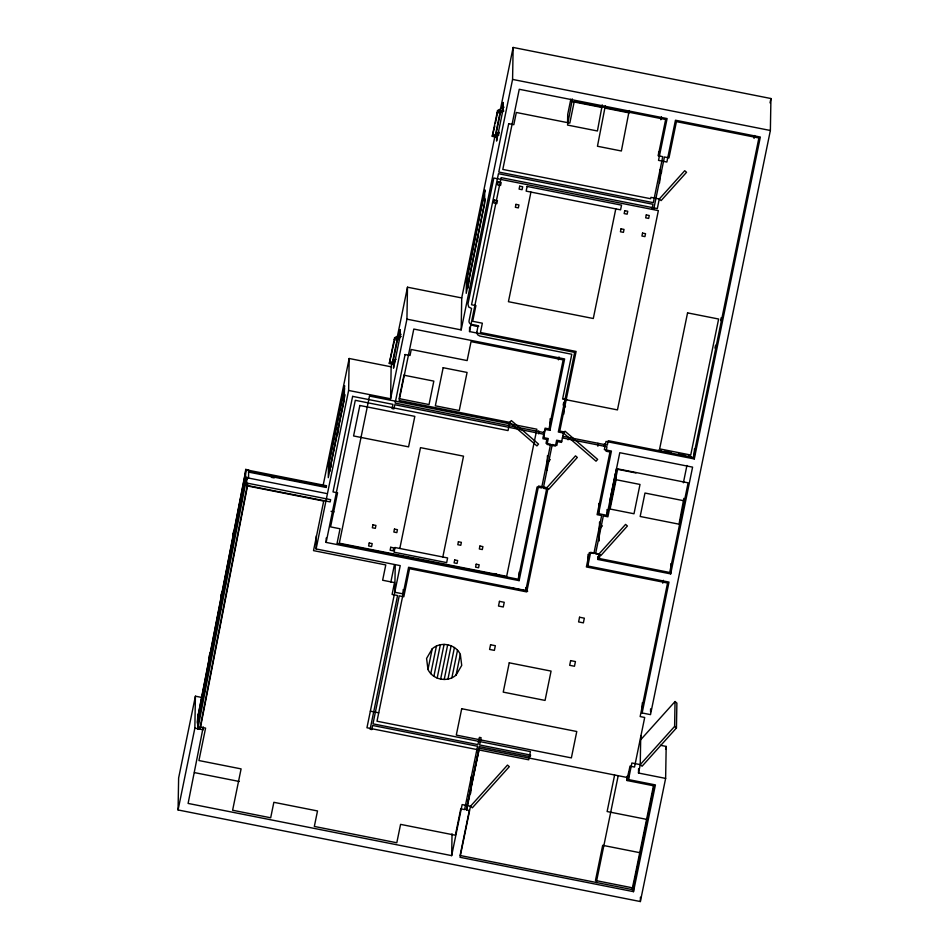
<?xml version="1.0" encoding="UTF-8"?>
<svg xmlns="http://www.w3.org/2000/svg" width="949" height="949" viewBox="0 0 949 949"><rect width="100%" height="100%" fill="white"/><g stroke="black" fill="none" stroke-linecap="round" stroke-linejoin="round"><path stroke-width="1.42" d="M660.48 745.297L666.186 746.436L665.629 778.405L640.361 901.55L178.068 809.96L178.626 777.99L195.411 696.198L202.374 697.574M178.068 809.96L194.853 728.168L195.411 696.198M197.309 722.379L198.009 714.324L197.475 723.968M197.831 728.891L197.926 723.565L245.613 478.652L245.518 483.978L197.831 728.891L200.109 729.318L247.796 484.405L245.518 483.978M200.109 729.318L200.156 726.661M628.606 772.308L628.475 779.568L655.403 784.906L633.493 891.657L460.028 857.291L470.502 806.235L507.478 765.084L509.316 766.662L472.329 807.813L470.502 806.235L462.139 804.574L451.665 855.63L188.104 803.423L203.252 726.91M245.554 477.11L245.696 469.411L248.685 470.004L248.543 477.691L245.554 477.11L244.961 480.04L245.696 469.411M246.882 483.077L330.632 499.672L330.169 501.902L246.432 485.307L246.977 477.75L326.385 493.48M326.207 538.047L326.136 542.413L519.115 580.646L538.534 486.03L546.885 487.691L548.724 489.269L577.324 457.442L575.497 455.852L546.885 487.691L525.793 590.503L408.592 567.277L377.002 721.216L530.42 751.608L528.735 759.805L366.955 727.764L400.229 565.628L316.1 548.949L316.325 535.877M344.594 385.733L328.532 463.456L328.283 477.667L344.238 399.92L344.487 385.709M331.296 466.979L328.591 466.433L328.639 463.48M330.193 470.989L330.264 466.766M330.821 466.647L330.869 463.836M337.856 434.262L337.927 429.956M338.485 429.897L338.532 427.026M348.627 390.454L349.185 358.497L391.154 366.812L390.597 398.782L348.627 390.454L316.1 548.949M393.633 362.518L393.538 368.2L400.003 336.681L400.134 329.576L398.663 336.741M395.247 564.631L394.772 592.247L403.123 593.896L403.206 589.543M406.931 319.161L407.489 287.203L461.724 297.939L461.167 329.908L406.931 319.161L390.597 398.782M451.665 855.63L452.044 833.839M466.6 279.136L466.54 282.102L484.88 190.049L466.481 279.113L466.232 293.324L484.512 204.237L484.761 190.025M468.118 288.057L468.213 282.434M468.747 283.715L468.818 279.504M563.445 433.017L565.058 431.226L597.645 459.411L596.031 461.202L563.445 433.017L558.32 432.009L574.655 352.387L469.53 331.569L469.601 327.203M470.657 324.273C490.503 327.346 467.335 327.856 469.103 320.572L471.594 308.437L468.711 307.025L467.964 304.048L493.824 178.021L658.357 210.619L617.455 409.909L562.603 399.043L571.796 354.262L479.731 336.017L477.62 334.76L476.813 332.601M477.572 241.331L477.644 237.013M476.861 333.194L476.813 332.138M470.728 793.162L471.012 777.172M496.683 135.399L496.588 141.081L503.053 109.562L503.184 102.456L502.009 108.198M461.167 329.908L512.579 79.419L513.136 47.45L770.932 98.53L770.374 130.488L650.504 714.633L642.141 712.972L642.319 702.806M519.115 580.646L519.269 571.927M525.793 590.503L525.841 587.597M538.712 433.871L538.759 430.953M561.772 441.214L556.636 440.206L555.426 446.077L547.063 444.429L548.273 438.545L543.575 437.619L543.682 431.807M547.098 442.969L547.17 438.616M547.193 470.253L547.443 455.722M543.575 437.619L545.26 429.423L549.957 430.348L550.159 418.723M567.573 122.397L567.716 114.402L570.823 99.242M563.777 414.132L563.979 402.506M602.271 104.888L597.419 130.986L567.526 125.066L572.377 98.957M642.141 712.972L668.998 582.093L587.834 566.007L588.036 554.382M597.882 446.244L597.929 443.325M629.223 110.523L621.37 150.986L597.455 146.253L605.32 105.778M597.929 556.565L597.882 559.471L670.682 573.896L692.592 467.133L619.78 452.709L606.933 515.319L598.582 513.67L598.76 503.492M599.234 540.906L599.554 522.021M604.394 446.742L604.442 443.835M606.933 515.319L607.04 509.518M610.124 507.703L610.29 498.379L615.438 473.254M616.115 479.719L640.006 484.453L633.991 513.765L610.1 509.032L616.115 479.719L616.304 469.055L635.984 472.958M627.621 777.575L479.316 748.203L466.647 809.971L469.328 810.505L460.099 855.5L632.829 889.723L654.146 785.891L627.028 780.517L627.099 776.246M633.493 891.657L633.671 881.491M665.629 778.405L638.511 773.032L638.594 768.666M638.511 773.032L640.243 764.645L640.741 735.582M640.361 901.55L640.433 897.196M658.594 156.016L658.665 151.65M659.567 183.027L659.792 169.954M650.551 711.726L650.599 708.82M670.682 573.896L670.86 563.718M640.243 764.645L674.62 726.388L675.047 701.525L676.886 703.102L676.447 727.966L642.07 766.223L640.243 764.645L631.88 762.984L628.475 779.568M683.826 500.74L644.976 493.041L640.172 516.481L679.01 524.18L683.861 498.367M598.582 513.67L611.429 451.06L604.347 449.648L606.02 441.451L694.277 458.936L694.454 448.77M476.789 332.494L478.059 325.78M198.282 714.407L245.684 470.941M198.27 715.356L245.388 473.337M199.1 715.51L209.266 663.339M210.678 656.091L221.675 599.578M222.801 593.777L233.81 537.264M234.379 534.37L245.376 477.845M204.059 693.909L204.616 691.014M211.674 654.786L212.244 651.88M220.144 611.31L220.702 608.404M224.937 586.672L225.506 583.765M232.552 547.537L233.122 544.643M241.022 504.061L241.58 501.167M246.526 479.98L246.977 477.75M323.158 485.283L349.185 358.497M328.591 466.433L344.546 388.699M330.252 467.359L345.033 394.784M326.136 542.413L355.294 400.312L508.035 430.573L509.72 422.376L511.333 420.585L538.534 444.108L536.92 445.911L509.72 422.376L399.138 400.466L413.8 329.054L564.619 358.936L549.957 430.348M394.689 362.743L392.079 364.131L389.304 363.443L394.57 337.785L401.107 334.297M394.167 341.806L389.304 363.443M391.154 366.812L391.747 363.918M397.394 336.409L407.489 287.203M392.079 364.131L397.346 338.485L401.261 336.385M392.542 363.882L397.809 338.224L395.045 337.536M390.858 582.034L394.44 564.631M399.814 548.475L420.502 447.643L463.527 456.161L442.827 556.992M498.949 134.912L495.034 137L492.258 136.312L497.525 110.653L504.061 107.166M492.258 136.312L494.785 126.075M495.366 123.228L497.703 111.828M461.724 297.939L495.01 135.778M500.36 109.716L513.136 47.45M495.034 137L500.301 111.341L502.911 109.954M468.201 283.027L485.319 199.088M469.53 331.569L501.119 177.629L657.325 208.578L659.282 199.005L684.715 170.713L686.542 172.303L661.121 200.595L659.282 199.005L650.931 197.356L650.646 198.721L502.804 169.432L519.257 89.277L667.1 118.566L658.523 160.369L666.874 162.03L675.463 120.215L760.339 137.036L694.277 458.936M427.975 669.496L432.222 648.808C440.668 641.109 455.508 643.98 460.336 654.383L461.724 665.403L456.089 675.059C447.62 682.734 432.827 679.899 427.975 669.496L426.576 658.44L432.222 648.808M430.775 673.624L436.433 646.055M530.93 192.078L508.427 301.699L593.291 318.508L615.782 208.887M433.883 676.329L440.372 644.739M437.169 678.12L444.096 644.347M440.621 679.176L447.691 644.703M444.203 679.508L451.131 645.735M447.94 679.116L454.429 647.526M451.866 677.8L457.525 650.231M456.089 675.059L460.336 654.383M558.427 359.813L559.02 356.954M563.172 405.152L563.73 402.423M660.848 119.752L661.441 116.869M587.834 566.007L590.646 552.33L598.997 553.991L600.836 555.568L627.408 525.995L625.581 524.406L598.997 553.991L597.882 559.471M614.62 775.001L607.123 811.537L646.577 819.355M596.292 882.487L618.202 775.713M662.77 583.208L663.363 580.325M683.387 482.78L686.934 465.461M754.052 138.424L754.645 135.517M714.965 348.129L715.558 345.222M720.623 320.572L721.216 317.666M627.028 780.517L629.982 766.128L634.525 767.029L644.703 717.468L640.148 716.566L667.55 583.03L586.387 566.956L589.341 552.567L593.896 553.469L601.666 515.568L597.111 514.666L609.982 451.997L606.079 451.226L606.992 446.765L562.413 437.928M770.042 102.872L770.932 98.53M632.164 889.593L653.47 785.748M665.593 749.33L666.186 746.436M479.316 748.203L466.267 809.9L479.257 746.602L530.242 756.697L530.574 755.06L479.601 744.953L481.084 737.705L479.411 737.373L477.928 744.621L372.981 723.838L399.244 595.853L403.799 596.755L409.553 568.7L526.754 591.915L547.846 489.174L543.291 488.272L552.259 444.547L556.814 445.449L557.597 441.629L561.5 442.4L563.67 431.831L559.768 431.06L576.102 351.45L480.455 332.494L482.353 323.206L472.697 321.296L475.912 305.625L471.546 304.759L498.45 173.691L652.983 204.296L652.141 208.4L653.814 208.733L664.43 156.988L668.986 157.89L676.423 121.638L758.892 137.985L693.316 457.513L608.25 440.668L607.324 445.128L562.757 436.291M659.721 174.142L661.678 171.971M563.884 408.153L565.497 406.362M547.324 462.827L550.278 459.53M568.036 439.778L570.005 437.584M599.436 529.127L602.39 525.841M470.929 781.371L472.887 779.2M640.67 739.781L675.047 701.525M503.848 111.009L499.933 113.109L497.169 112.409M495.627 134.034L499.079 132.184M499.304 133.157L495.39 135.244L492.626 134.544M399.588 338.84L396.979 340.24L394.215 339.54M392.672 361.166L396.124 359.327M395.045 360.976L392.435 362.376L389.671 361.676M246.396 478.794L247.108 478.937M512.579 79.419L770.374 130.488M572.33 101.626L602.224 107.545M605.272 108.15L629.187 112.884M564.05 399.102L566.944 399.671M658.57 450.158L661.417 450.728M664.253 451.285L671.346 452.697M678.452 454.097L685.546 455.508M688.381 456.066L691.228 456.623M247.131 469.992L326.539 485.734M248.555 471.226L326.515 486.671M248.389 472.056L326.349 487.501M271.343 477.335L274.225 477.905M331.047 511.309L333.953 511.879M493.682 573.54L496.564 574.109M509.293 587.526L527.703 591.18M370.359 711.181L378.722 712.829M194.853 728.168L203.205 729.817M639.733 852.665L602.686 845.322L595.462 880.494L632.52 887.837M194.45 772.605L239.35 781.49M498 110.404L500.764 111.092L495.497 136.751L492.733 136.051M497.525 110.653L500.301 111.341M394.57 337.785L397.346 338.485M674.62 726.388L676.447 727.966M209.326 656.02L209.195 663.719L209.931 653.09L209.326 656.02M221.247 594.798L221.117 602.496L221.852 591.868L221.247 594.798M233.169 533.563L233.039 541.262L233.774 530.633L233.169 533.563M247.191 485.912L200.239 727.053L205.589 728.108L198.934 760.54L241.093 768.892L232.612 810.244L270.679 817.789L273.858 802.308L317.512 810.956L314.333 826.437L396.801 842.771L400.573 824.373L455.366 835.227L460.787 808.821L464.595 809.568L477.584 746.27L372.649 725.475L371.806 729.567L370.134 729.247L397.572 595.521L392.103 594.442L394.523 582.603L382.637 580.242L385.78 564.94L313.526 550.622L323.704 501.072L247.191 485.912M352.625 396.374L333.016 491.926L337.571 492.828L330.572 526.885L340.05 528.771L337.061 543.338L518.154 579.222L537.075 487.039L541.618 487.94L550.586 444.215L546.043 443.313L546.826 439.494L542.923 438.723L543.848 434.251L394.796 404.725L393.93 408.912L392.067 408.544L392.933 404.357L352.625 396.374M359.837 405.484L353.574 435.959L408.568 446.86L414.82 416.374L359.837 405.484M369.505 396.053L339.315 543.196L506.659 576.351L536.861 429.209L369.505 396.053M405.093 354.535L395.128 403.088L544.18 432.614L545.094 428.153L548.996 428.924L563.16 359.885L471.036 341.628L467.145 360.573L411.249 349.505L410.015 355.507L405.093 354.535M369.208 543.018L368.603 545.948L371.593 546.541L372.198 543.611L369.208 543.018M372.933 524.833L372.34 527.763L375.329 528.356L375.934 525.426L372.933 524.833M403.966 375.199L399.149 398.651L429.031 404.559L433.835 381.118L403.966 375.199M390.715 547.276L390.122 550.206L393.111 550.8L393.705 547.87L390.715 547.276M394.452 529.091L393.847 532.033L396.836 532.626L397.441 529.684L394.452 529.091M395.033 547.526L394.072 552.199L446.659 562.615L447.608 557.941L395.033 547.526M443.159 367.714L435.342 405.816L459.257 410.549L467.074 372.447L443.159 367.714M508.711 123.678L498.783 172.042L653.315 202.659L662.758 156.656L658.203 155.755L665.652 119.503L574.264 101.401L569.815 123.085L516.327 112.48L513.824 124.687L508.711 123.678M494.453 200.097L493.848 203.027L496.837 203.62L497.442 200.69L494.453 200.097M498.178 181.923L497.573 184.853L500.562 185.446L501.167 182.516L498.178 181.923M515.959 204.355L515.354 207.297L518.344 207.89L518.949 204.948L515.959 204.355M519.684 186.182L519.091 189.112L522.08 189.705L522.685 186.775L519.684 186.182M527.11 186.443L526.149 191.129L620.575 209.836L621.536 205.15L527.11 186.443M454.678 559.946L454.073 562.876L457.05 563.469L457.655 560.539L454.678 559.946M458.403 541.772L457.798 544.702L460.775 545.295L461.38 542.354L458.403 541.772M476.184 564.204L475.579 567.146L478.569 567.739L479.174 564.797L476.184 564.204M479.921 546.031L479.316 548.961L482.306 549.554L482.911 546.624L479.921 546.031M461.712 708.713L456.291 735.095L571.369 757.895L576.778 731.513L461.712 708.713M490.562 644.751L489.589 649.436L494.382 650.385L495.342 645.7L490.562 644.751M499.459 601.358L498.498 606.055L503.278 606.992L504.239 602.307L499.459 601.358M509.245 662.817L503.231 692.129L545.058 700.421L551.072 671.097L509.245 662.817M621.026 228.839L620.432 231.77L623.422 232.363L624.027 229.421L621.026 228.839M624.762 210.666L624.157 213.584L627.147 214.177L627.752 211.259L624.762 210.666M642.544 233.098L641.939 236.028L644.929 236.621L645.534 233.691L642.544 233.098M646.269 214.925L645.676 217.843L648.665 218.436L649.258 215.518L646.269 214.925M570.646 660.611L569.685 665.308L574.465 666.257L575.438 661.56L570.646 660.611M579.554 617.23L578.593 621.915L583.374 622.864L584.335 618.179L579.554 617.23M603.339 515.9L595.557 553.801L600.112 554.702L599.329 558.522L669.721 572.472L688.12 482.839L617.716 468.889L607.894 516.802L603.339 515.9M687.562 312.873L659.65 448.877L690.73 455.034L718.63 319.03L687.562 312.873"/></g></svg>
